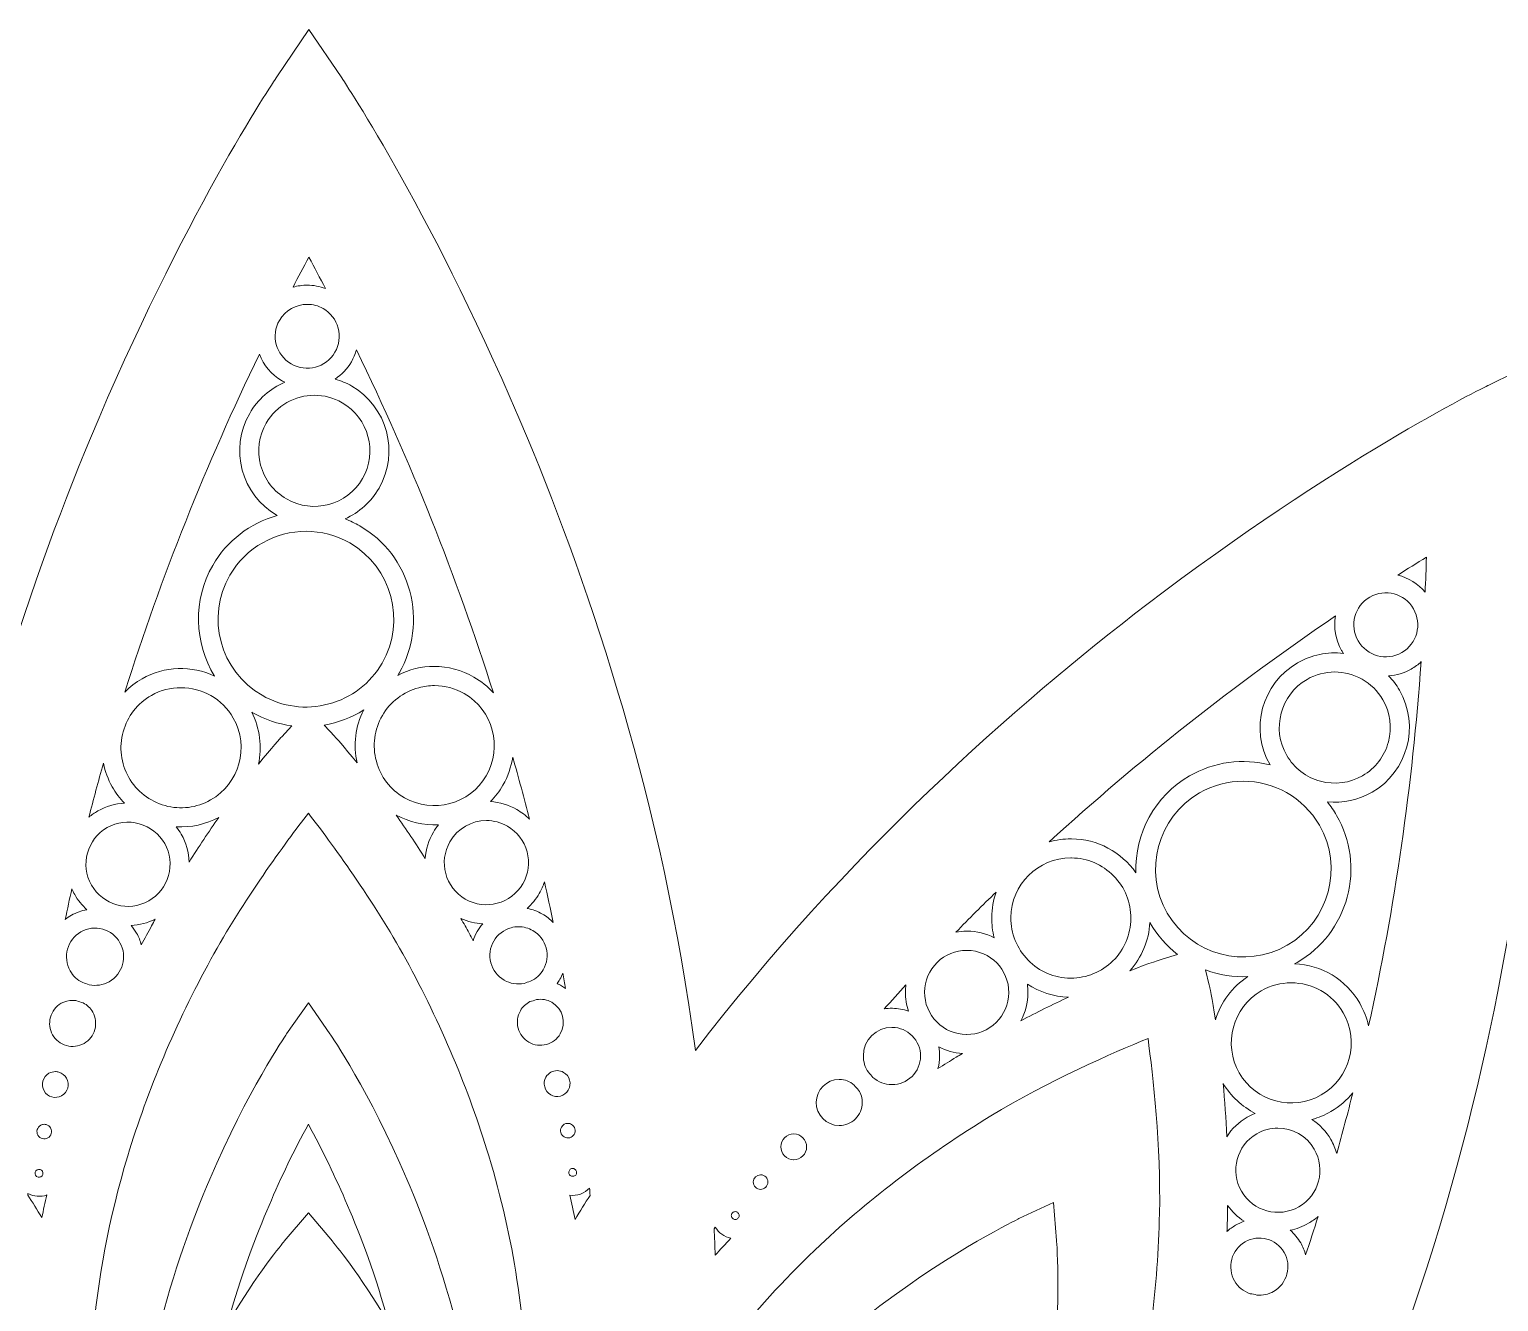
# Model space of a CAD drawing. Header units: millimetres. Extents: x -17 to 2094, y -143 to 314.
# Drawn here: x 452.9 to 567.9, y 169.6 to 269.1 of the extents above; entities that cross this region are included whole.
import ezdxf

# ---------------------------------------------------------------- set-up
doc = ezdxf.new("R2010")
doc.units = ezdxf.units.MM
doc.header["$MEASUREMENT"] = 0
doc.layers.add('Layer 3', color=7, linetype='Continuous')

msp = doc.modelspace()

# ---------------------------------------------------------------- linework, layer by layer
at = {"layer": 'Layer 3', "lineweight": 0}
for points, knots in [([(663.7, 73.81), (663.7, 73.81), (667.43, 76.32), (667.43, 76.32), (667.43, 76.32), (663.7, 78.84), (663.7, 78.84), (663.26, 79.13), (652.64, 86.25), (635.47, 93.41), (623.61, 98.36), (606.81, 104.02), (587.6, 106.56), (602.98, 118.37), (614.7, 131.67), (622.5, 141.9), (633.79, 156.69), (639.43, 168.16), (639.67, 168.64), (639.67, 168.64), (641.64, 172.67), (641.64, 172.67), (641.64, 172.67), (637.15, 172.99), (637.15, 172.99), (636.62, 173.03), (623.87, 173.88), (605.41, 171.49), (592.67, 169.85), (575.29, 166.35), (557.38, 158.94), (564.8, 176.86), (568.3, 194.25), (569.94, 207), (572.33, 225.46), (571.48, 238.21), (571.44, 238.74), (571.44, 238.74), (571.12, 243.22), (571.12, 243.22), (571.12, 243.22), (567.09, 241.25), (567.09, 241.25), (566.61, 241.02), (555.14, 235.38), (540.35, 224.09), (530.13, 216.29), (516.83, 204.58), (505.02, 189.2), (502.49, 208.43), (496.83, 225.24), (491.88, 237.1), (484.71, 254.28), (477.6, 264.89), (477.3, 265.34), (477.3, 265.34), (474.79, 269.06), (474.79, 269.06), (474.79, 269.06), (472.27, 265.34), (472.27, 265.34), (471.97, 264.89), (464.86, 254.28), (457.7, 237.1), (452.75, 225.24), (447.09, 208.45), (444.55, 189.23), (432.74, 204.62), (419.43, 216.34), (409.21, 224.14), (394.42, 235.43), (382.95, 241.07), (382.47, 241.3), (382.47, 241.3), (378.43, 243.27), (378.43, 243.27), (378.43, 243.27), (378.12, 238.79), (378.12, 238.79), (378.08, 238.25), (377.23, 225.51), (379.61, 207.05), (381.26, 194.3), (384.75, 176.93), (392.16, 159.02), (374.25, 166.44), (356.86, 169.93), (344.11, 171.58), (325.65, 173.96), (312.9, 173.11), (312.37, 173.07), (312.37, 173.07), (307.89, 172.76), (307.89, 172.76), (307.89, 172.76), (309.86, 168.72), (309.86, 168.72), (310.09, 168.24), (315.73, 156.77), (327.02, 141.98), (334.82, 131.76), (346.53, 118.46), (361.9, 106.66), (342.68, 104.12), (325.87, 98.46), (314.01, 93.51), (296.83, 86.34), (286.21, 79.23), (285.77, 78.93), (285.77, 78.93), (282.05, 76.42), (282.05, 76.42), (282.05, 76.42), (285.77, 73.91), (285.77, 73.91), (286.21, 73.61), (296.83, 66.5), (314.01, 59.33), (325.87, 54.38), (342.66, 48.72), (361.88, 46.18), (346.49, 34.38), (334.77, 21.07), (326.97, 10.85), (315.68, -3.95), (310.04, -15.41), (309.81, -15.89), (309.81, -15.89), (307.84, -19.93), (307.84, -19.93), (307.84, -19.93), (312.32, -20.25), (312.32, -20.25), (312.85, -20.28), (325.6, -21.13), (344.06, -18.75), (356.81, -17.11), (374.18, -13.61), (392.09, -6.2), (384.67, -24.12), (381.17, -41.5), (379.53, -54.26), (377.15, -72.71), (378, -85.46), (378.04, -86), (378.04, -86), (378.35, -90.48), (378.35, -90.48), (378.35, -90.48), (382.39, -88.51), (382.39, -88.51), (382.87, -88.28), (394.33, -82.64), (409.13, -71.35), (419.35, -63.55), (432.64, -51.83), (444.45, -36.46), (446.98, -55.69), (452.65, -72.49), (457.6, -84.36), (464.77, -101.54), (471.88, -112.15), (472.18, -112.59), (472.18, -112.59), (474.69, -116.32), (474.69, -116.32), (474.69, -116.32), (477.2, -112.59), (477.2, -112.59), (477.5, -112.15), (484.61, -101.54), (491.78, -84.36), (496.73, -72.5), (502.39, -55.7), (504.92, -36.49), (516.73, -51.87), (530.04, -63.59), (540.26, -71.4), (555.05, -82.69), (566.52, -88.32), (567, -88.56), (567, -88.56), (571.04, -90.53), (571.04, -90.53), (571.04, -90.53), (571.35, -86.05), (571.35, -86.05), (571.39, -85.51), (572.24, -72.76), (569.86, -54.31), (568.22, -41.56), (564.72, -24.18), (557.31, -6.27), (575.23, -13.69), (592.61, -17.19), (605.37, -18.84), (623.82, -21.22), (636.57, -20.37), (637.11, -20.33), (637.11, -20.33), (641.59, -20.02), (641.59, -20.02), (641.59, -20.02), (639.62, -15.98), (639.62, -15.98), (639.38, -15.5), (633.75, -4.03), (622.46, 10.76), (614.66, 20.98), (602.94, 34.28), (587.57, 46.08), (606.8, 48.62), (623.6, 54.28), (635.47, 59.23), (652.64, 66.4), (663.26, 73.51), (663.7, 73.81)], [0, 0, 0, 0, 1, 1, 1, 2, 2, 2, 3, 3, 3, 4, 4, 4, 5, 5, 5, 6, 6, 6, 7, 7, 7, 8, 8, 8, 9, 9, 9, 10, 10, 10, 11, 11, 11, 12, 12, 12, 13, 13, 13, 14, 14, 14, 15, 15, 15, 16, 16, 16, 17, 17, 17, 18, 18, 18, 19, 19, 19, 20, 20, 20, 21, 21, 21, 22, 22, 22, 23, 23, 23, 24, 24, 24, 25, 25, 25, 26, 26, 26, 27, 27, 27, 28, 28, 28, 29, 29, 29, 30, 30, 30, 31, 31, 31, 32, 32, 32, 33, 33, 33, 34, 34, 34, 35, 35, 35, 36, 36, 36, 37, 37, 37, 38, 38, 38, 39, 39, 39, 40, 40, 40, 41, 41, 41, 42, 42, 42, 43, 43, 43, 44, 44, 44, 45, 45, 45, 46, 46, 46, 47, 47, 47, 48, 48, 48, 49, 49, 49, 50, 50, 50, 51, 51, 51, 52, 52, 52, 53, 53, 53, 54, 54, 54, 55, 55, 55, 56, 56, 56, 57, 57, 57, 58, 58, 58, 59, 59, 59, 60, 60, 60, 61, 61, 61, 62, 62, 62, 63, 63, 63, 64, 64, 64, 65, 65, 65, 66, 66, 66, 67, 67, 67, 68, 68, 68, 69, 69, 69, 70, 70, 70, 71, 71, 71, 72, 72, 72, 72]), ([(474.79, 251.24), (475.22, 250.44), (475.65, 249.62), (476.08, 248.79), (475.63, 248.97), (475.14, 249.06), (474.66, 249.06), (474.28, 249.06), (473.91, 249.01), (473.54, 248.9), (473.95, 249.69), (474.37, 250.47), (474.79, 251.24)], [0, 0, 0, 0, 1, 1, 1, 2, 2, 2, 3, 3, 3, 4, 4, 4, 4]), ([(472.48, 246.31), (472.95, 247.12), (473.79, 247.56), (474.66, 247.56), (475.08, 247.56), (475.51, 247.46), (475.9, 247.23), (476.48, 246.9), (476.89, 246.36), (477.07, 245.71), (477.24, 245.06), (477.15, 244.39), (476.82, 243.81), (476.13, 242.62), (474.59, 242.21), (473.4, 242.9), (472.21, 243.59), (471.79, 245.12), (472.48, 246.31)], [0, 0, 0, 0, 1, 1, 1, 2, 2, 2, 3, 3, 3, 4, 4, 4, 5, 5, 5, 6, 6, 6, 6]), ([(478.11, 243.06), (478.28, 243.36), (478.41, 243.67), (478.5, 244), (482.74, 235.27), (486.34, 226.26), (489.22, 217.17), (488.78, 217.66), (488.27, 218.08), (487.69, 218.41), (486.72, 218.97), (485.65, 219.25), (484.59, 219.25), (483.6, 219.25), (482.62, 219.01), (481.73, 218.54), (481.77, 218.6), (481.81, 218.67), (481.84, 218.73), (482.97, 220.68), (483.26, 222.95), (482.68, 225.12), (482.1, 227.29), (480.71, 229.11), (478.76, 230.23), (478.39, 230.44), (478.01, 230.63), (477.61, 230.78), (478.72, 231.28), (479.65, 232.12), (480.27, 233.19), (481.88, 235.98), (480.92, 239.56), (478.13, 241.17), (477.72, 241.4), (477.29, 241.59), (476.83, 241.72), (477.36, 242.06), (477.8, 242.52), (478.11, 243.06)], [0, 0, 0, 0, 1, 1, 1, 2, 2, 2, 3, 3, 3, 4, 4, 4, 5, 5, 5, 6, 6, 6, 7, 7, 7, 8, 8, 8, 9, 9, 9, 10, 10, 10, 11, 11, 11, 12, 12, 12, 13, 13, 13, 13]), ([(470.91, 243.67), (471.23, 242.8), (471.84, 242.07), (472.65, 241.6), (472.73, 241.55), (472.82, 241.51), (472.9, 241.47), (471.75, 240.98), (470.78, 240.13), (470.15, 239.03), (468.54, 236.24), (469.5, 232.66), (472.29, 231.05), (472.29, 231.05), (472.29, 231.05), (472.29, 231.05), (470.18, 230.46), (468.37, 229.06), (467.26, 227.15), (465.7, 224.44), (465.79, 221.1), (467.41, 218.49), (465.61, 219.33), (463.49, 219.28), (461.73, 218.28), (461.23, 218), (460.78, 217.65), (460.38, 217.24), (463.21, 226.19), (466.75, 235.07), (470.91, 243.67)], [0, 0, 0, 0, 1, 1, 1, 2, 2, 2, 3, 3, 3, 4, 4, 4, 5, 5, 5, 6, 6, 6, 7, 7, 7, 8, 8, 8, 9, 9, 9, 10, 10, 10, 10]), ([(473.04, 232.34), (472.03, 232.92), (471.31, 233.86), (471.01, 234.98), (470.71, 236.11), (470.87, 237.28), (471.45, 238.28), (472.25, 239.67), (473.71, 240.45), (475.22, 240.45), (475.95, 240.45), (476.7, 240.26), (477.38, 239.87), (479.46, 238.67), (480.17, 236.01), (478.97, 233.93), (477.78, 231.86), (475.11, 231.15), (473.04, 232.34)], [0, 0, 0, 0, 1, 1, 1, 2, 2, 2, 3, 3, 3, 4, 4, 4, 5, 5, 5, 6, 6, 6, 6]), ([(474.56, 229.81), (475.73, 229.81), (476.91, 229.52), (477.99, 228.9), (481.27, 227), (482.4, 222.79), (480.51, 219.51), (479.59, 217.92), (478.11, 216.78), (476.33, 216.31), (474.55, 215.83), (472.7, 216.07), (471.12, 216.99), (467.83, 218.88), (466.7, 223.1), (468.6, 226.38), (469.87, 228.58), (472.19, 229.81), (474.56, 229.81)], [0, 0, 0, 0, 1, 1, 1, 2, 2, 2, 3, 3, 3, 4, 4, 4, 5, 5, 5, 6, 6, 6, 6]), ([(562.21, 227.79), (562.19, 226.89), (562.15, 225.97), (562.11, 225.05), (561.56, 225.71), (560.81, 226.18), (559.97, 226.39), (560.72, 226.86), (561.47, 227.33), (562.21, 227.79)], [0, 0, 0, 0, 1, 1, 1, 2, 2, 2, 3, 3, 3, 3]), ([(557.78, 224.67), (558.98, 225.36), (560.51, 224.95), (561.2, 223.75), (561.89, 222.56), (561.48, 221.02), (560.28, 220.33), (559.09, 219.65), (557.56, 220.05), (556.87, 221.25), (556.18, 222.44), (556.59, 223.98), (557.78, 224.67)], [0, 0, 0, 0, 1, 1, 1, 2, 2, 2, 3, 3, 3, 4, 4, 4, 4]), ([(555.1, 223.19), (554.94, 222.27), (555.1, 221.32), (555.57, 220.5), (555.57, 220.5), (555.57, 220.5), (555.57, 220.5), (555.62, 220.42), (555.67, 220.34), (555.72, 220.26), (554.47, 220.41), (553.22, 220.16), (552.12, 219.52), (549.33, 217.91), (548.37, 214.33), (549.98, 211.54), (549.98, 211.54), (549.98, 211.54), (549.98, 211.54), (547.85, 212.09), (545.59, 211.79), (543.68, 210.68), (540.97, 209.12), (539.38, 206.18), (539.48, 203.11), (538.34, 204.74), (536.48, 205.75), (534.45, 205.76), (534.45, 205.76), (534.4, 205.76), (534.4, 205.76), (533.83, 205.76), (533.26, 205.68), (532.71, 205.53), (539.65, 211.88), (547.18, 217.81), (555.1, 223.19)], [0, 0, 0, 0, 1, 1, 1, 2, 2, 2, 3, 3, 3, 4, 4, 4, 5, 5, 5, 6, 6, 6, 7, 7, 7, 8, 8, 8, 9, 9, 9, 10, 10, 10, 11, 11, 11, 12, 12, 12, 12]), ([(557.69, 191.13), (557.55, 191.75), (557.32, 192.34), (557, 192.9), (555.92, 194.78), (553.99, 195.91), (551.9, 195.99), (551.97, 196.03), (552.03, 196.07), (552.1, 196.1), (554.04, 197.23), (555.43, 199.04), (556.02, 201.21), (556.6, 203.39), (556.3, 205.66), (555.18, 207.6), (554.97, 207.97), (554.73, 208.32), (554.46, 208.65), (555.67, 208.53), (556.89, 208.79), (557.96, 209.41), (560.75, 211.02), (561.71, 214.6), (560.1, 217.39), (559.86, 217.8), (559.58, 218.17), (559.25, 218.51), (559.88, 218.54), (560.48, 218.72), (561.03, 219.04), (561.31, 219.2), (561.57, 219.4), (561.8, 219.62), (561.12, 209.98), (559.74, 200.41), (557.69, 191.13)], [0, 0, 0, 0, 1, 1, 1, 2, 2, 2, 3, 3, 3, 4, 4, 4, 5, 5, 5, 6, 6, 6, 7, 7, 7, 8, 8, 8, 9, 9, 9, 10, 10, 10, 11, 11, 11, 12, 12, 12, 12]), ([(552.87, 218.23), (553.55, 218.62), (554.3, 218.81), (555.03, 218.81), (556.54, 218.81), (558, 218.03), (558.8, 216.64), (559.38, 215.63), (559.54, 214.46), (559.24, 213.34), (558.94, 212.22), (558.22, 211.28), (557.21, 210.7), (556.21, 210.12), (555.04, 209.97), (553.92, 210.27), (552.79, 210.57), (551.86, 211.29), (551.28, 212.29), (550.08, 214.37), (550.79, 217.03), (552.87, 218.23)], [0, 0, 0, 0, 1, 1, 1, 2, 2, 2, 3, 3, 3, 4, 4, 4, 5, 5, 5, 6, 6, 6, 7, 7, 7, 7]), ([(460.25, 214.14), (460.59, 215.35), (461.37, 216.36), (462.46, 216.98), (463.19, 217.39), (463.99, 217.58), (464.77, 217.58), (466.41, 217.58), (468, 216.73), (468.87, 215.2), (470.14, 212.95), (469.35, 210.08), (467.09, 208.8), (466, 208.18), (464.74, 208.03), (463.53, 208.36), (462.32, 208.7), (461.31, 209.48), (460.69, 210.57), (460.07, 211.66), (459.92, 212.93), (460.25, 214.14)], [0, 0, 0, 0, 1, 1, 1, 2, 2, 2, 3, 3, 3, 4, 4, 4, 5, 5, 5, 6, 6, 6, 7, 7, 7, 7]), ([(488.66, 210.7), (487.37, 208.46), (484.49, 207.69), (482.25, 208.98), (481.16, 209.61), (480.38, 210.62), (480.06, 211.83), (479.73, 213.05), (479.9, 214.31), (480.53, 215.4), (481.15, 216.48), (482.17, 217.26), (483.38, 217.58), (483.79, 217.69), (484.2, 217.75), (484.61, 217.75), (485.42, 217.75), (486.22, 217.53), (486.94, 217.12), (489.19, 215.82), (489.96, 212.94), (488.66, 210.7)], [0, 0, 0, 0, 1, 1, 1, 2, 2, 2, 3, 3, 3, 4, 4, 4, 5, 5, 5, 6, 6, 6, 7, 7, 7, 7]), ([(470.31, 215.67), (470.32, 215.66), (470.33, 215.66), (470.34, 215.65), (471.31, 215.09), (472.36, 214.74), (473.46, 214.6), (473.46, 214.6), (472.66, 213.75), (472.66, 213.75), (472.57, 213.65), (471.89, 212.91), (470.83, 211.59), (471.13, 212.96), (470.95, 214.4), (470.31, 215.67)], [0, 0, 0, 0, 1, 1, 1, 2, 2, 2, 3, 3, 3, 4, 4, 4, 5, 5, 5, 5]), ([(478.55, 211.7), (477.5, 213.01), (476.84, 213.73), (476.8, 213.77), (476.8, 213.77), (475.97, 214.65), (475.97, 214.65), (477.07, 214.84), (478.13, 215.25), (479.07, 215.84), (478.41, 214.55), (478.24, 213.09), (478.55, 211.7)], [0, 0, 0, 0, 1, 1, 1, 2, 2, 2, 3, 3, 3, 4, 4, 4, 4]), ([(458.71, 211.67), (458.84, 211.03), (459.07, 210.41), (459.39, 209.84), (459.66, 209.36), (459.98, 208.93), (460.36, 208.55), (459.63, 208.51), (458.92, 208.3), (458.27, 207.94), (458.02, 207.8), (457.79, 207.64), (457.57, 207.46), (457.93, 208.85), (458.31, 210.26), (458.71, 211.67)], [0, 0, 0, 0, 1, 1, 1, 2, 2, 2, 3, 3, 3, 4, 4, 4, 5, 5, 5, 5]), ([(490.73, 212.15), (491.19, 210.54), (491.63, 208.91), (492.04, 207.3), (491.75, 207.59), (491.42, 207.84), (491.06, 208.05), (490.42, 208.42), (489.71, 208.63), (488.98, 208.68), (489.36, 209.06), (489.69, 209.48), (489.96, 209.95), (490.36, 210.64), (490.61, 211.39), (490.73, 212.15)], [0, 0, 0, 0, 1, 1, 1, 2, 2, 2, 3, 3, 3, 4, 4, 4, 5, 5, 5, 5]), ([(553.84, 206.83), (555.74, 203.55), (554.61, 199.34), (551.32, 197.44), (548.04, 195.55), (543.83, 196.67), (541.94, 199.96), (540.04, 203.24), (541.17, 207.45), (544.45, 209.35), (545.53, 209.97), (546.71, 210.27), (547.88, 210.27), (550.25, 210.27), (552.57, 209.03), (553.84, 206.83)], [0, 0, 0, 0, 1, 1, 1, 2, 2, 2, 3, 3, 3, 4, 4, 4, 5, 5, 5, 5]), ([(459.01, 206.64), (459.77, 207.07), (460.66, 207.18), (461.51, 206.94), (462.36, 206.71), (463.06, 206.16), (463.5, 205.39), (463.93, 204.63), (464.04, 203.74), (463.8, 202.89), (463.57, 202.04), (463.02, 201.34), (462.25, 200.91), (460.67, 200.01), (458.66, 200.57), (457.77, 202.15), (457.77, 202.15), (457.77, 202.15), (457.77, 202.15), (456.87, 203.73), (457.43, 205.74), (459.01, 206.64)], [0, 0, 0, 0, 1, 1, 1, 2, 2, 2, 3, 3, 3, 4, 4, 4, 5, 5, 5, 6, 6, 6, 7, 7, 7, 7]), ([(460.61, 180.96), (462.18, 186.15), (464.37, 191.33), (467.12, 196.35), (469.62, 200.93), (472.95, 205.45), (474.74, 207.77), (476.52, 205.46), (479.85, 200.93), (482.36, 196.35), (485.11, 191.33), (487.29, 186.15), (488.86, 180.96), (490.81, 174.51), (491.8, 168.02), (491.8, 161.68), (491.8, 157.17), (491.56, 152.68), (491.08, 148.34), (490.19, 148.54), (489.29, 148.73), (488.39, 148.9), (488.41, 149.9), (488.42, 150.88), (488.42, 151.82), (488.42, 162.87), (485.17, 172.78), (482.45, 179.15), (479.5, 186.04), (476.56, 190.32), (476.43, 190.5), (476.43, 190.5), (474.74, 192.95), (474.74, 192.95), (474.74, 192.95), (473.04, 190.5), (473.04, 190.5), (472.92, 190.32), (469.97, 186.03), (467.03, 179.15), (464.3, 172.78), (461.05, 162.87), (461.05, 151.82), (461.05, 150.87), (461.06, 149.89), (461.09, 148.89), (460.19, 148.72), (459.29, 148.53), (458.39, 148.33), (457.92, 152.67), (457.68, 157.16), (457.68, 161.68), (457.68, 161.75), (457.68, 161.82), (457.68, 161.89), (457.72, 163.41), (457.78, 164.92), (457.86, 166.43), (458.23, 171.24), (459.15, 176.11), (460.61, 180.96)], [0, 0, 0, 0, 1, 1, 1, 2, 2, 2, 3, 3, 3, 4, 4, 4, 5, 5, 5, 6, 6, 6, 7, 7, 7, 8, 8, 8, 9, 9, 9, 10, 10, 10, 11, 11, 11, 12, 12, 12, 13, 13, 13, 14, 14, 14, 15, 15, 15, 16, 16, 16, 17, 17, 17, 18, 18, 18, 19, 19, 19, 20, 20, 20, 20]), ([(464.41, 206.71), (465.56, 206.64), (466.72, 206.89), (467.73, 207.44), (466.94, 206.31), (466.17, 205.14), (465.41, 203.95), (465.39, 204.71), (465.18, 205.46), (464.8, 206.13), (464.68, 206.33), (464.55, 206.52), (464.41, 206.71)], [0, 0, 0, 0, 1, 1, 1, 2, 2, 2, 3, 3, 3, 4, 4, 4, 4]), ([(481.62, 207.62), (482.62, 207.07), (483.77, 206.81), (484.91, 206.87), (484.77, 206.68), (484.64, 206.49), (484.52, 206.29), (484.15, 205.65), (483.94, 204.95), (483.89, 204.22), (483.15, 205.38), (482.39, 206.52), (481.62, 207.62)], [0, 0, 0, 0, 1, 1, 1, 2, 2, 2, 3, 3, 3, 4, 4, 4, 4]), ([(487.02, 201.05), (485.45, 201.96), (484.91, 203.97), (485.82, 205.54), (486.42, 206.6), (487.53, 207.19), (488.67, 207.19), (489.23, 207.19), (489.8, 207.05), (490.31, 206.75), (491.07, 206.31), (491.62, 205.6), (491.85, 204.75), (492.07, 203.9), (491.96, 203.01), (491.52, 202.25), (490.61, 200.68), (488.59, 200.14), (487.02, 201.05)], [0, 0, 0, 0, 1, 1, 1, 2, 2, 2, 3, 3, 3, 4, 4, 4, 5, 5, 5, 6, 6, 6, 6]), ([(534.4, 204.27), (534.41, 204.27), (534.42, 204.27), (534.44, 204.27), (535.69, 204.26), (536.86, 203.76), (537.74, 202.86), (538.63, 201.97), (539.1, 200.78), (539.09, 199.53), (539.08, 198.28), (538.58, 197.1), (537.69, 196.22), (536.8, 195.35), (535.64, 194.87), (534.4, 194.87), (534.38, 194.87), (534.37, 194.87), (534.36, 194.87), (533.1, 194.88), (531.93, 195.38), (531.05, 196.28), (530.17, 197.18), (529.69, 198.36), (529.7, 199.61), (529.72, 202.19), (531.82, 204.27), (534.4, 204.27)], [0, 0, 0, 0, 1, 1, 1, 2, 2, 2, 3, 3, 3, 4, 4, 4, 5, 5, 5, 6, 6, 6, 7, 7, 7, 8, 8, 8, 9, 9, 9, 9]), ([(492.81, 201.5), (492.98, 201.79), (493.11, 202.09), (493.21, 202.4), (493.45, 201.33), (493.68, 200.27), (493.9, 199.21), (493.65, 199.47), (493.37, 199.7), (493.05, 199.88), (492.68, 200.1), (492.27, 200.24), (491.85, 200.32), (492.23, 200.66), (492.55, 201.05), (492.81, 201.5)], [0, 0, 0, 0, 1, 1, 1, 2, 2, 2, 3, 3, 3, 4, 4, 4, 5, 5, 5, 5]), ([(456.24, 201.86), (456.31, 201.71), (456.38, 201.56), (456.46, 201.41), (456.72, 200.96), (457.04, 200.56), (457.42, 200.22), (457, 200.15), (456.59, 200), (456.21, 199.79), (456.04, 199.69), (455.88, 199.58), (455.72, 199.46), (455.89, 200.26), (456.06, 201.07), (456.24, 201.86)], [0, 0, 0, 0, 1, 1, 1, 2, 2, 2, 3, 3, 3, 4, 4, 4, 5, 5, 5, 5]), ([(528.55, 201.6), (528.33, 200.97), (528.21, 200.3), (528.2, 199.62), (528.2, 199.08), (528.26, 198.55), (528.4, 198.03), (527.75, 198.36), (527.03, 198.53), (526.29, 198.54), (526.29, 198.54), (526.24, 198.54), (526.24, 198.54), (525.96, 198.54), (525.68, 198.51), (525.4, 198.46), (526.43, 199.52), (527.48, 200.57), (528.55, 201.6)], [0, 0, 0, 0, 1, 1, 1, 2, 2, 2, 3, 3, 3, 4, 4, 4, 5, 5, 5, 6, 6, 6, 6]), ([(459.16, 194.59), (458.68, 194.33), (458.13, 194.24), (457.6, 194.35), (457.43, 194.42), (457.26, 194.48), (457.09, 194.52), (456.67, 194.72), (456.33, 195.04), (456.11, 195.44), (455.5, 196.51), (455.88, 197.88), (456.95, 198.49), (457.47, 198.78), (458.07, 198.86), (458.65, 198.7), (459.23, 198.54), (459.71, 198.16), (460, 197.64), (460.61, 196.57), (460.23, 195.2), (459.16, 194.59)], [0, 0, 0, 0, 1, 1, 1, 2, 2, 2, 3, 3, 3, 4, 4, 4, 5, 5, 5, 6, 6, 6, 7, 7, 7, 7]), ([(460.87, 198.99), (461.53, 199.02), (462.17, 199.19), (462.76, 199.48), (462.67, 199.31), (462.57, 199.14), (462.48, 198.97), (462.21, 198.48), (461.94, 197.97), (461.67, 197.46), (461.59, 197.78), (461.47, 198.09), (461.3, 198.38), (461.18, 198.6), (461.03, 198.8), (460.87, 198.99)], [0, 0, 0, 0, 1, 1, 1, 2, 2, 2, 3, 3, 3, 4, 4, 4, 5, 5, 5, 5]), ([(488.39, 199.12), (488.22, 198.93), (488.07, 198.73), (487.95, 198.51), (487.82, 198.28), (487.71, 198.04), (487.63, 197.79), (487.42, 198.19), (487.21, 198.58), (487, 198.97), (486.89, 199.16), (486.78, 199.35), (486.68, 199.54), (487.22, 199.3), (487.8, 199.15), (488.39, 199.12)], [0, 0, 0, 0, 1, 1, 1, 2, 2, 2, 3, 3, 3, 4, 4, 4, 5, 5, 5, 5]), ([(492.3, 198.59), (492.82, 198.29), (493.19, 197.8), (493.34, 197.23), (493.5, 196.65), (493.42, 196.04), (493.12, 195.53), (492.89, 195.13), (492.55, 194.82), (492.13, 194.62), (491.96, 194.58), (491.78, 194.53), (491.62, 194.46), (491.08, 194.35), (490.53, 194.44), (490.06, 194.71), (489.55, 195.01), (489.18, 195.49), (489.02, 196.07), (488.87, 196.65), (488.95, 197.25), (489.24, 197.77), (489.54, 198.28), (490.03, 198.65), (490.6, 198.81), (490.8, 198.86), (490.99, 198.89), (491.19, 198.89), (491.58, 198.89), (491.96, 198.78), (492.3, 198.59)], [0, 0, 0, 0, 1, 1, 1, 2, 2, 2, 3, 3, 3, 4, 4, 4, 5, 5, 5, 6, 6, 6, 7, 7, 7, 8, 8, 8, 9, 9, 9, 10, 10, 10, 10]), ([(542.75, 196.72), (542.75, 196.72), (541.62, 196.39), (541.62, 196.39), (541.5, 196.35), (540.56, 196.05), (539.01, 195.45), (539.94, 196.49), (540.5, 197.81), (540.58, 199.21), (540.59, 199.2), (540.59, 199.19), (540.6, 199.18), (541.15, 198.22), (541.88, 197.39), (542.75, 196.72)], [0, 0, 0, 0, 1, 1, 1, 2, 2, 2, 3, 3, 3, 4, 4, 4, 5, 5, 5, 5]), ([(523.94, 196.1), (524.56, 196.71), (525.38, 197.04), (526.25, 197.04), (526.25, 197.04), (526.26, 197.04), (526.27, 197.04), (528.09, 197.03), (529.55, 195.54), (529.54, 193.72), (529.53, 192.85), (529.18, 192.02), (528.55, 191.41), (527.93, 190.79), (527.11, 190.46), (526.25, 190.46), (526.24, 190.46), (526.23, 190.46), (526.22, 190.46), (525.34, 190.47), (524.52, 190.82), (523.9, 191.44), (523.28, 192.07), (522.95, 192.9), (522.95, 193.78), (522.96, 194.66), (523.31, 195.48), (523.94, 196.1)], [0, 0, 0, 0, 1, 1, 1, 2, 2, 2, 3, 3, 3, 4, 4, 4, 5, 5, 5, 6, 6, 6, 7, 7, 7, 8, 8, 8, 9, 9, 9, 9]), ([(544.94, 195.51), (546, 195.12), (547.13, 194.94), (548.25, 194.99), (547.01, 194.18), (546.13, 192.99), (545.71, 191.61), (545.45, 193.3), (545.23, 194.27), (545.22, 194.33), (545.22, 194.33), (544.94, 195.51), (544.94, 195.51)], [0, 0, 0, 0, 1, 1, 1, 2, 2, 2, 3, 3, 3, 4, 4, 4, 4]), ([(494.42, 194.78), (494.51, 194.94), (494.59, 195.1), (494.65, 195.27), (494.73, 194.87), (494.8, 194.46), (494.87, 194.06), (494.76, 194.14), (494.65, 194.21), (494.54, 194.27), (494.43, 194.34), (494.32, 194.39), (494.2, 194.45), (494.28, 194.55), (494.35, 194.66), (494.42, 194.78)], [0, 0, 0, 0, 1, 1, 1, 2, 2, 2, 3, 3, 3, 4, 4, 4, 5, 5, 5, 5]), ([(521.49, 194.34), (521.47, 194.16), (521.46, 193.97), (521.46, 193.79), (521.45, 193.27), (521.53, 192.77), (521.69, 192.28), (521.29, 192.43), (520.86, 192.51), (520.43, 192.51), (520.43, 192.51), (520.4, 192.51), (520.4, 192.51), (520.2, 192.51), (520, 192.5), (519.8, 192.47), (520.36, 193.09), (520.92, 193.72), (521.49, 194.34)], [0, 0, 0, 0, 1, 1, 1, 2, 2, 2, 3, 3, 3, 4, 4, 4, 5, 5, 5, 6, 6, 6, 6]), ([(530.99, 194.4), (531.94, 193.78), (533.05, 193.42), (534.2, 193.38), (532.96, 192.8), (531.72, 192.19), (530.49, 191.54), (530.84, 192.21), (531.03, 192.95), (531.03, 193.71), (531.04, 193.94), (531.02, 194.17), (530.99, 194.4)], [0, 0, 0, 0, 1, 1, 1, 2, 2, 2, 3, 3, 3, 4, 4, 4, 4]), ([(553.99, 185.74), (551.74, 184.44), (548.87, 185.21), (547.57, 187.46), (546.28, 189.7), (547.05, 192.58), (549.29, 193.87), (550.03, 194.3), (550.83, 194.5), (551.63, 194.5), (553.25, 194.5), (554.84, 193.66), (555.71, 192.15), (557, 189.91), (556.23, 187.03), (553.99, 185.74)], [0, 0, 0, 0, 1, 1, 1, 2, 2, 2, 3, 3, 3, 4, 4, 4, 5, 5, 5, 5]), ([(454.56, 191.81), (454.69, 192.27), (454.99, 192.66), (455.41, 192.9), (455.68, 193.05), (455.99, 193.13), (456.3, 193.13), (456.4, 193.13), (456.51, 193.12), (456.62, 193.1), (456.79, 193.03), (456.95, 192.97), (457.12, 192.93), (457.44, 192.77), (457.69, 192.52), (457.87, 192.22), (458.1, 191.8), (458.16, 191.31), (458.04, 190.85), (457.91, 190.38), (457.61, 190), (457.19, 189.76), (456.77, 189.52), (456.28, 189.46), (455.82, 189.59), (455.35, 189.72), (454.97, 190.02), (454.73, 190.44), (454.73, 190.44), (454.73, 190.44), (454.73, 190.44), (454.5, 190.86), (454.44, 191.34), (454.56, 191.81)], [0, 0, 0, 0, 1, 1, 1, 2, 2, 2, 3, 3, 3, 4, 4, 4, 5, 5, 5, 6, 6, 6, 7, 7, 7, 8, 8, 8, 9, 9, 9, 10, 10, 10, 11, 11, 11, 11]), ([(494.45, 190.52), (494.21, 190.1), (493.82, 189.8), (493.36, 189.68), (492.89, 189.55), (492.41, 189.62), (491.99, 189.86), (491.57, 190.1), (491.28, 190.49), (491.15, 190.95), (491.03, 191.42), (491.09, 191.9), (491.33, 192.32), (491.51, 192.63), (491.77, 192.87), (492.08, 193.03), (492.25, 193.07), (492.42, 193.13), (492.59, 193.19), (493, 193.26), (493.43, 193.19), (493.79, 192.98), (494.65, 192.48), (494.95, 191.38), (494.45, 190.52)], [0, 0, 0, 0, 1, 1, 1, 2, 2, 2, 3, 3, 3, 4, 4, 4, 5, 5, 5, 6, 6, 6, 7, 7, 7, 8, 8, 8, 8]), ([(520.4, 191.02), (520.4, 191.02), (520.41, 191.02), (520.42, 191.02), (521.01, 191.01), (521.57, 190.77), (521.99, 190.35), (522.41, 189.92), (522.64, 189.36), (522.64, 188.76), (522.63, 188.16), (522.39, 187.6), (521.97, 187.18), (521.54, 186.77), (520.99, 186.54), (520.4, 186.54), (520.39, 186.54), (520.39, 186.54), (520.38, 186.54), (519.84, 186.54), (519.32, 186.75), (518.91, 187.11), (518.8, 187.25), (518.68, 187.39), (518.56, 187.51), (518.29, 187.89), (518.16, 188.34), (518.16, 188.8), (518.17, 190.03), (519.17, 191.02), (520.4, 191.02)], [0, 0, 0, 0, 1, 1, 1, 2, 2, 2, 3, 3, 3, 4, 4, 4, 5, 5, 5, 6, 6, 6, 7, 7, 7, 8, 8, 8, 9, 9, 9, 10, 10, 10, 10]), ([(502.62, 158.78), (505.79, 164.27), (509.89, 169.4), (514.8, 174.01), (518.75, 177.72), (523.24, 181.11), (528.13, 184.09), (532.59, 186.8), (537.74, 189.05), (540.43, 190.16), (540.82, 187.27), (541.45, 181.7), (541.33, 176.47), (541.2, 170.74), (540.5, 165.17), (539.27, 159.89), (537.73, 153.33), (535.34, 147.21), (532.17, 141.72), (529.9, 137.79), (527.44, 134.02), (524.87, 130.51), (524.19, 131.13), (523.5, 131.74), (522.81, 132.34), (523.34, 133.2), (523.84, 134.05), (524.31, 134.87), (529.84, 144.44), (531.98, 154.65), (532.8, 161.52), (533.7, 169.01), (533.29, 174.15), (533.27, 174.36), (533.27, 174.36), (533.03, 177.33), (533.03, 177.33), (533.03, 177.33), (530.33, 176.06), (530.33, 176.06), (530.14, 175.96), (525.46, 173.73), (519.45, 169.23), (513.9, 165.08), (506.13, 158.12), (500.61, 148.55), (500.14, 147.74), (499.66, 146.88), (499.18, 146.01), (498.31, 146.31), (497.44, 146.6), (496.56, 146.87), (498.32, 150.86), (500.35, 154.86), (502.61, 158.78), (502.61, 158.78), (502.62, 158.78), (502.62, 158.78)], [0, 0, 0, 0, 1, 1, 1, 2, 2, 2, 3, 3, 3, 4, 4, 4, 5, 5, 5, 6, 6, 6, 7, 7, 7, 8, 8, 8, 9, 9, 9, 10, 10, 10, 11, 11, 11, 12, 12, 12, 13, 13, 13, 14, 14, 14, 15, 15, 15, 16, 16, 16, 17, 17, 17, 18, 18, 18, 19, 19, 19, 19]), ([(524.06, 189.49), (524.64, 189.19), (525.27, 189.02), (525.91, 188.97), (525.75, 188.88), (525.58, 188.78), (525.42, 188.68), (524.95, 188.39), (524.48, 188.1), (524, 187.8), (524.09, 188.1), (524.13, 188.42), (524.13, 188.75), (524.13, 189), (524.11, 189.25), (524.06, 189.49)], [0, 0, 0, 0, 1, 1, 1, 2, 2, 2, 3, 3, 3, 4, 4, 4, 5, 5, 5, 5]), ([(453.98, 186.82), (454.05, 187.08), (454.22, 187.29), (454.45, 187.43), (454.6, 187.51), (454.77, 187.56), (454.95, 187.56), (455.04, 187.56), (455.13, 187.54), (455.22, 187.52), (455.48, 187.45), (455.69, 187.28), (455.83, 187.04), (456.1, 186.56), (455.93, 185.94), (455.44, 185.67), (454.96, 185.4), (454.34, 185.57), (454.07, 186.05), (453.94, 186.28), (453.9, 186.56), (453.98, 186.82)], [0, 0, 0, 0, 1, 1, 1, 2, 2, 2, 3, 3, 3, 4, 4, 4, 5, 5, 5, 6, 6, 6, 7, 7, 7, 7]), ([(495.18, 186.89), (495.25, 186.63), (495.21, 186.36), (495.08, 186.12), (495.08, 186.12), (495.08, 186.12), (495.08, 186.12), (494.94, 185.89), (494.72, 185.72), (494.46, 185.65), (494.2, 185.58), (493.93, 185.62), (493.7, 185.75), (493.47, 185.89), (493.3, 186.11), (493.23, 186.37), (493.16, 186.63), (493.19, 186.9), (493.33, 187.13), (493.52, 187.45), (493.86, 187.64), (494.2, 187.64), (494.38, 187.64), (494.55, 187.59), (494.71, 187.5), (494.94, 187.37), (495.11, 187.15), (495.18, 186.89)], [0, 0, 0, 0, 1, 1, 1, 2, 2, 2, 3, 3, 3, 4, 4, 4, 5, 5, 5, 6, 6, 6, 7, 7, 7, 8, 8, 8, 9, 9, 9, 9]), ([(516.27, 186.94), (516.28, 186.94), (516.28, 186.94), (516.29, 186.94), (516.71, 186.94), (517.12, 186.79), (517.44, 186.51), (517.55, 186.37), (517.66, 186.24), (517.79, 186.12), (517.98, 185.82), (518.08, 185.48), (518.08, 185.13), (518.07, 184.64), (517.88, 184.19), (517.54, 183.86), (517.19, 183.52), (516.74, 183.33), (516.26, 183.34), (515.27, 183.35), (514.46, 184.16), (514.47, 185.16), (514.48, 186.14), (515.29, 186.94), (516.27, 186.94)], [0, 0, 0, 0, 1, 1, 1, 2, 2, 2, 3, 3, 3, 4, 4, 4, 5, 5, 5, 6, 6, 6, 7, 7, 7, 8, 8, 8, 8]), ([(548.2, 183.99), (547.54, 183.61), (546.99, 183.09), (546.59, 182.47), (546.53, 183.88), (546.43, 185.27), (546.31, 186.64), (546.91, 185.64), (547.78, 184.82), (548.82, 184.29), (548.6, 184.21), (548.4, 184.11), (548.2, 183.99)], [0, 0, 0, 0, 1, 1, 1, 2, 2, 2, 3, 3, 3, 4, 4, 4, 4]), ([(555.19, 181.15), (555.09, 181.53), (554.93, 181.9), (554.74, 182.24), (554.37, 182.88), (553.86, 183.42), (553.25, 183.82), (553.77, 183.96), (554.27, 184.17), (554.74, 184.44), (555.4, 184.83), (555.98, 185.32), (556.46, 185.91), (556.06, 184.32), (555.63, 182.72), (555.19, 181.15)], [0, 0, 0, 0, 1, 1, 1, 2, 2, 2, 3, 3, 3, 4, 4, 4, 5, 5, 5, 5]), ([(453.53, 183.02), (453.57, 183.16), (453.67, 183.29), (453.8, 183.36), (453.8, 183.36), (453.8, 183.36), (453.8, 183.36), (453.89, 183.41), (453.98, 183.44), (454.08, 183.44), (454.13, 183.44), (454.18, 183.43), (454.23, 183.41), (454.38, 183.37), (454.5, 183.28), (454.58, 183.15), (454.65, 183.01), (454.67, 182.86), (454.63, 182.71), (454.59, 182.57), (454.49, 182.44), (454.36, 182.37), (454.09, 182.22), (453.74, 182.31), (453.58, 182.59), (453.51, 182.72), (453.49, 182.87), (453.53, 183.02)], [0, 0, 0, 0, 1, 1, 1, 2, 2, 2, 3, 3, 3, 4, 4, 4, 5, 5, 5, 6, 6, 6, 7, 7, 7, 8, 8, 8, 9, 9, 9, 9]), ([(474.74, 183.45), (475.84, 181.42), (476.87, 179.29), (477.81, 177.1), (478.79, 174.8), (480.01, 171.6), (481.05, 167.83), (478.73, 171.79), (476.72, 174.17), (476.62, 174.29), (476.62, 174.29), (474.74, 176.51), (474.74, 176.51), (474.74, 176.51), (472.85, 174.29), (472.85, 174.29), (472.76, 174.17), (470.74, 171.79), (468.42, 167.83), (469.46, 171.6), (470.69, 174.8), (471.67, 177.1), (471.67, 177.1), (471.67, 177.1), (471.67, 177.1), (472.6, 179.29), (473.63, 181.43), (474.74, 183.45)], [0, 0, 0, 0, 1, 1, 1, 2, 2, 2, 3, 3, 3, 4, 4, 4, 5, 5, 5, 6, 6, 6, 7, 7, 7, 8, 8, 8, 9, 9, 9, 9]), ([(495.59, 183.09), (495.63, 182.94), (495.61, 182.78), (495.53, 182.65), (495.38, 182.38), (495.03, 182.29), (494.76, 182.45), (494.62, 182.52), (494.53, 182.64), (494.49, 182.79), (494.45, 182.94), (494.47, 183.09), (494.55, 183.22), (494.65, 183.41), (494.84, 183.51), (495.04, 183.51), (495.14, 183.51), (495.24, 183.48), (495.32, 183.43), (495.46, 183.36), (495.55, 183.23), (495.59, 183.09)], [0, 0, 0, 0, 1, 1, 1, 2, 2, 2, 3, 3, 3, 4, 4, 4, 5, 5, 5, 6, 6, 6, 7, 7, 7, 7]), ([(547.74, 178.2), (546.83, 179.77), (547.37, 181.79), (548.94, 182.7), (549.46, 182.99), (550.03, 183.14), (550.58, 183.14), (551.72, 183.14), (552.83, 182.54), (553.44, 181.49), (554.35, 179.92), (553.81, 177.9), (552.24, 176.99), (550.66, 176.09), (548.65, 176.63), (547.74, 178.2)], [0, 0, 0, 0, 1, 1, 1, 2, 2, 2, 3, 3, 3, 4, 4, 4, 5, 5, 5, 5]), ([(512.71, 182.68), (512.71, 182.68), (512.72, 182.68), (512.72, 182.68), (512.99, 182.68), (513.24, 182.58), (513.43, 182.38), (513.62, 182.19), (513.72, 181.94), (513.72, 181.67), (513.72, 181.4), (513.61, 181.15), (513.42, 180.96), (513.23, 180.77), (512.98, 180.67), (512.71, 180.67), (512.71, 180.67), (512.7, 180.67), (512.7, 180.67), (512.44, 180.67), (512.18, 180.78), (511.99, 180.97), (511.81, 181.16), (511.7, 181.42), (511.7, 181.68), (511.71, 182.24), (512.16, 182.68), (512.71, 182.68)], [0, 0, 0, 0, 1, 1, 1, 2, 2, 2, 3, 3, 3, 4, 4, 4, 5, 5, 5, 6, 6, 6, 7, 7, 7, 8, 8, 8, 9, 9, 9, 9]), ([(453.52, 179.87), (453.67, 179.96), (453.85, 179.9), (453.94, 179.76), (454.02, 179.61), (453.97, 179.42), (453.82, 179.34), (453.68, 179.26), (453.49, 179.31), (453.4, 179.46), (453.32, 179.6), (453.37, 179.79), (453.52, 179.87)], [0, 0, 0, 0, 1, 1, 1, 2, 2, 2, 3, 3, 3, 4, 4, 4, 4]), ([(495.72, 179.75), (495.74, 179.68), (495.73, 179.59), (495.69, 179.52), (495.65, 179.45), (495.58, 179.4), (495.5, 179.38), (495.42, 179.36), (495.34, 179.37), (495.27, 179.41), (495.2, 179.45), (495.15, 179.52), (495.13, 179.6), (495.11, 179.68), (495.12, 179.76), (495.16, 179.83), (495.2, 179.9), (495.26, 179.95), (495.34, 179.97), (495.37, 179.98), (495.4, 179.98), (495.42, 179.98), (495.48, 179.98), (495.53, 179.97), (495.57, 179.94), (495.64, 179.9), (495.7, 179.83), (495.72, 179.75)], [0, 0, 0, 0, 1, 1, 1, 2, 2, 2, 3, 3, 3, 4, 4, 4, 5, 5, 5, 6, 6, 6, 7, 7, 7, 8, 8, 8, 9, 9, 9, 9]), ([(510.12, 179.49), (510.12, 179.49), (510.13, 179.49), (510.13, 179.49), (510.28, 179.49), (510.42, 179.43), (510.53, 179.32), (510.63, 179.21), (510.69, 179.07), (510.69, 178.92), (510.69, 178.77), (510.63, 178.62), (510.52, 178.52), (510.41, 178.41), (510.27, 178.35), (510.12, 178.35), (510.12, 178.35), (510.12, 178.35), (510.12, 178.35), (509.96, 178.35), (509.82, 178.41), (509.71, 178.52), (509.61, 178.63), (509.55, 178.77), (509.55, 178.93), (509.55, 179.24), (509.81, 179.49), (510.12, 179.49)], [0, 0, 0, 0, 1, 1, 1, 2, 2, 2, 3, 3, 3, 4, 4, 4, 5, 5, 5, 6, 6, 6, 7, 7, 7, 8, 8, 8, 9, 9, 9, 9]), ([(496.78, 177.87), (496.39, 177.27), (496, 176.64), (495.61, 176), (495.48, 176.63), (495.34, 177.26), (495.19, 177.89), (495.77, 177.82), (496.35, 178.03), (496.74, 178.45), (496.75, 178.26), (496.77, 178.06), (496.78, 177.87)], [0, 0, 0, 0, 1, 1, 1, 2, 2, 2, 3, 3, 3, 4, 4, 4, 4]), ([(452.8, 178.03), (453.26, 177.78), (453.8, 177.74), (454.29, 177.91), (454.15, 177.32), (454.01, 176.73), (453.89, 176.14), (453.52, 176.75), (453.15, 177.34), (452.8, 177.9), (452.8, 177.9), (452.8, 178.03), (452.8, 178.03)], [0, 0, 0, 0, 1, 1, 1, 2, 2, 2, 3, 3, 3, 4, 4, 4, 4]), ([(547.96, 175.85), (547.72, 175.77), (547.49, 175.66), (547.28, 175.54), (547.03, 175.4), (546.81, 175.24), (546.61, 175.05), (546.63, 175.5), (546.64, 175.96), (546.65, 176.42), (546.66, 176.65), (546.66, 176.88), (546.66, 177.1), (547.01, 176.6), (547.45, 176.18), (547.96, 175.85)], [0, 0, 0, 0, 1, 1, 1, 2, 2, 2, 3, 3, 3, 4, 4, 4, 5, 5, 5, 5]), ([(507.83, 176.31), (507.83, 176.39), (507.86, 176.46), (507.92, 176.52), (507.98, 176.58), (508.06, 176.61), (508.14, 176.61), (508.14, 176.61), (508.14, 176.61), (508.14, 176.61), (508.22, 176.61), (508.3, 176.58), (508.35, 176.52), (508.41, 176.46), (508.44, 176.38), (508.44, 176.3), (508.44, 176.22), (508.41, 176.14), (508.35, 176.09), (508.29, 176.03), (508.22, 176), (508.14, 176), (508.14, 176), (508.13, 176), (508.13, 176), (508.05, 176), (507.98, 176.03), (507.92, 176.09), (507.86, 176.15), (507.83, 176.22), (507.83, 176.31), (507.83, 176.31), (507.83, 176.31), (507.83, 176.31)], [0, 0, 0, 0, 1, 1, 1, 2, 2, 2, 3, 3, 3, 4, 4, 4, 5, 5, 5, 6, 6, 6, 7, 7, 7, 8, 8, 8, 9, 9, 9, 10, 10, 10, 11, 11, 11, 11]), ([(552.38, 174.17), (552.16, 174.54), (551.88, 174.88), (551.55, 175.15), (552.05, 175.25), (552.53, 175.44), (552.98, 175.7), (553.25, 175.85), (553.51, 176.03), (553.74, 176.23), (553.42, 175.22), (553.09, 174.21), (552.76, 173.22), (552.68, 173.55), (552.55, 173.87), (552.38, 174.17)], [0, 0, 0, 0, 1, 1, 1, 2, 2, 2, 3, 3, 3, 4, 4, 4, 5, 5, 5, 5]), ([(506.58, 175.4), (506.84, 174.95), (507.28, 174.63), (507.8, 174.53), (507.36, 174.07), (506.95, 173.63), (506.57, 173.2), (506.55, 173.91), (506.52, 174.6), (506.49, 175.27), (506.49, 175.27), (506.58, 175.4), (506.58, 175.4)], [0, 0, 0, 0, 1, 1, 1, 2, 2, 2, 3, 3, 3, 4, 4, 4, 4]), ([(548.95, 170.08), (548.78, 170.13), (548.6, 170.17), (548.42, 170.19), (547.91, 170.36), (547.47, 170.72), (547.2, 171.19), (546.91, 171.7), (546.83, 172.31), (546.98, 172.88), (547.14, 173.46), (547.51, 173.95), (548.02, 174.24), (549.09, 174.86), (550.46, 174.49), (551.08, 173.42), (551.38, 172.91), (551.46, 172.3), (551.3, 171.73), (551.15, 171.15), (550.78, 170.67), (550.26, 170.37), (550.26, 170.37), (550.26, 170.37), (550.26, 170.37), (549.86, 170.14), (549.41, 170.04), (548.95, 170.08)], [0, 0, 0, 0, 1, 1, 1, 2, 2, 2, 3, 3, 3, 4, 4, 4, 5, 5, 5, 6, 6, 6, 7, 7, 7, 8, 8, 8, 9, 9, 9, 9])]:
    msp.add_open_spline(points, degree=3, knots=knots, dxfattribs=at)

doc.saveas('drawing.dxf')
